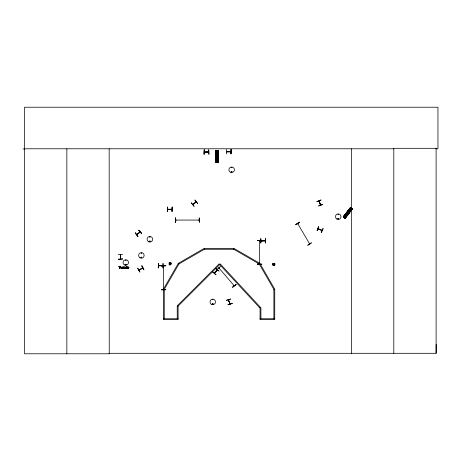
<?xml version="1.0" encoding="UTF-8"?>
<svg xmlns="http://www.w3.org/2000/svg" width="461" height="461" viewBox="0 0 461 461"><rect width="100%" height="100%" fill="white"/><g stroke="black" fill="none" stroke-linecap="round" stroke-linejoin="round"><path stroke-width="0.69" d="M435.795 148.782L437.95 148.782L437.95 107.217L24.537 107.217L24.537 353.783L109.234 353.783L109.176 353.299L436.112 353.299L436.175 344.384M136.686 234.557L140.075 231.837M318.914 201.123L320.735 205.041M120.523 254.581L120.615 259.019L120.367 254.587M120.396 258.996L120.39 258.506L120.546 258.99M163.528 289.606L163.522 289.116L163.678 289.606M259.71 240.901L259.71 240.596M259.687 264.003L259.681 263.698M126.009 260.286L125.542 260.16L125.986 260.281M126.066 264.649C125.536 263.571 125.409 265.398 126.003 264.7M126.158 264.672C125.525 263.024 125.104 265.997 126.199 264.568M141.095 257.463C141.982 256.656 141.377 258.246 141.164 257.595M149.658 236.919C150.148 237.864 150.125 236.107 149.681 237.04M149.468 241.328C150.724 239.939 149.894 242.935 149.548 241.132M150.148 241.397C149.733 240.25 149.416 242.33 150.194 241.328M212.533 299.615L212.982 299.494L212.584 299.725M212.486 303.885C213.132 304.894 212.965 303.2 212.59 303.776M231.877 167.55L231.474 167.32L231.802 167.643M231.946 171.838C231.059 172.645 231.658 171.054 231.877 171.705M337.936 218.71C338.921 217.776 338.063 219.845 338.051 218.526M338.472 214.428L338.005 214.302L338.426 214.474M338.651 218.825C337.948 217.16 337.613 220.139 338.633 218.71M219.269 268.054L218.86 267.881M233.917 285.52L234.338 285.67L234.032 285.359M169.959 264.522L170.87 263.882L170.236 262.977L169.325 263.611L169.959 264.522L170.074 263.871M170.121 263.623L170.236 262.977M273.615 265.202L273.73 264.556L273.016 264.7L273.615 265.202L274.353 264.937L274.255 263.83L273.148 263.928L273.016 264.7M273.73 264.556L273.886 263.657M142.737 267.818L138.974 270.088L142.801 267.991M120.344 254.679L120.586 258.944L120.569 254.633M163.499 289.208L163.528 289.56L163.528 266.014M163.701 289.514L163.724 289.208M259.687 240.907L259.687 240.521M259.485 263.698L259.508 264.049L259.508 240.509M214.451 273.258C222.254 264.885 212.913 273.569 214.757 272.97M297.691 223.625L297.846 223.89M297.685 223.522L309.613 243.875M309.256 243.621L309.585 243.783M234.211 285.791L234.102 285.365M344.379 217.655L344.655 217.166M141.763 257.676C141.515 255.89 140.421 258.679 141.775 257.566M231.278 171.625C231.797 173.244 232.2 170.881 231.451 171.492M213.155 304.064C211.622 305.078 213.195 302.416 213.051 304.243M216.964 162.22L217.269 161.713M317.082 230.661L318.672 226.547L317.139 230.684M321.236 232.465L322.994 228.425M321.386 232.528L323.161 228.5M273.246 265.029L273.771 264.309M261.41 240.734C259.318 241.408 271.932 240.481 260.897 240.959M167.602 209.202L172.011 209.202M208.683 151.986L208.286 152.188M226.535 151.617L226.933 151.819M216.918 270.134L217.114 269.835M230.108 303.868L228.425 299.886L229.924 304.006M350.418 207.479L343.145 216.941L345.168 218.468L351.979 209.542M343.255 217.022L350.498 207.536L343.272 217.039M343.405 217.137L350.654 207.657M343.485 217.2L350.717 207.704M343.52 217.223L350.758 207.738M343.612 217.298L350.838 207.796M350.521 208.441L343.71 217.367L350.556 208.47M343.889 217.494L344.425 217.903M344.989 217.448L351.789 208.51L345.024 217.477M344.707 218.116L351.927 208.614M352.025 208.689L344.788 218.174L352.066 208.724M344.897 218.26L352.129 208.775M345.012 218.353L352.25 208.862M345.03 218.364L352.285 208.891M141.562 253.285L141.273 252.91L141.498 253.308M175.618 220.064L176.108 220.058M175.664 220.064L199.21 220.064M260.92 240.74L261.364 240.734M260.966 240.74L265.282 240.711L264.931 240.89M140.15 232.062L136.802 234.678M193.067 204.217L192.877 204.621M208.591 152.188L204.367 152.188M167.648 209.398L171.965 209.357M226.582 151.617L230.88 151.606M230.88 151.79L226.628 151.819M169.596 264.349L170.017 263.842M170.178 263.652L170.599 263.15M274.255 263.83L273.834 264.337L274.485 264.165M212.567 271.95L215.932 274.796M215.587 268.417L219.084 271.103L215.627 268.365M214.486 273.287L217.367 269.916M192.727 204.43L196.098 201.814L195.792 201.999M217.235 269.253L220.577 266.389M232.644 287.232L235.951 284.322M236.078 284.466L232.603 287.186L236.09 284.483M163.499 266.481L163.678 266.014M136.761 234.753L140.236 231.998M141.706 233.479L138.778 230.183L141.694 233.496M191.361 202.857L194.098 206.309M194.813 200.12L197.602 203.531M196.242 201.901L192.865 204.603M192.796 204.69L196.271 201.935M295.818 224.542L299.621 222.317M307.758 245.217L311.446 242.797L307.769 245.235M137.637 268.193L139.781 272.048M138.986 270.169L142.847 267.991M316.863 201.601L320.948 199.947M316.932 201.768L321.012 200.103M318.649 205.963L322.798 204.459L318.626 205.906M169.36 264.015L169.982 263.79M170.218 263.704L170.835 263.479M230.592 299.033L226.38 300.336L230.604 299.062M227.982 304.738L232.131 303.257M232.188 303.413L227.97 304.709L232.194 303.43M218.975 267.783L219.102 268.198M176.062 220.254L175.664 220.214M264.868 240.682L265.329 240.711M218.249 150.424L215.702 150.465L215.834 162.393L218.381 162.358L218.197 150.424M215.886 151.675L218.093 151.646M215.898 152.482L218.099 152.458M215.909 153.692L218.111 153.669M215.921 154.769L218.122 154.746M215.932 155.979L218.134 155.956M215.99 161.171L218.191 161.148M215.627 161.529L218.566 161.494M215.627 161.615L218.566 161.586M199.192 217.938L199.469 222.34L199.227 217.938M199.164 220.214L198.731 220.243L199.117 220.041M260.938 243.016L260.845 238.614M261.79 240.267L257.382 240.521L261.79 240.25M122.649 254.541L118.241 254.599M261.79 264.309L257.382 264.113L261.79 264.326M257.382 264.17L261.79 264.141M165.804 265.755L161.402 266.032L165.804 265.778M161.402 289.681L165.804 289.652M161.402 289.865L165.81 289.813M23.05 148.955L24.537 148.949M24.537 148.782L393.798 148.782M226.535 149.491L226.501 153.899M208.683 149.86L208.908 154.268M226.518 151.819L230.949 151.819M204.263 152.188L208.695 152.188M204.263 152.303L208.695 152.303C208.395 150.92 203.589 152.389 204.672 151.94M208.931 154.268L208.747 149.86M167.602 207.075L167.545 211.484M162.894 267.927L162.958 263.525M158.538 265.651L162.802 265.628M162.906 265.801L158.584 265.847M163.407 318.77L178.096 318.77M260.056 318.77L274.739 318.77M125.772 264.966L125.392 264.672M230.54 151.819L230.938 151.617M297.887 223.902L297.708 223.614M272.981 264.297L273.627 264.407M273.874 264.453L274.52 264.568M169.325 263.611L169.976 263.727M170.218 263.773L170.87 263.882M321.928 230.494L317.975 228.731M320.568 205.093L318.897 201.008L320.551 205.116M229.953 303.937L228.454 299.829M318.09 228.61L322.089 230.35M317.957 228.771L322.02 230.54M234.171 285.791L233.917 285.48M350.377 207.444L352.406 208.983M349.778 208.51L351.53 209.847M349.288 209.156L351.04 210.493M348.551 210.118L350.302 211.455M347.899 210.971L349.651 212.308M347.162 211.933L348.914 213.27M344.015 216.065L345.767 217.402M343.508 216.123L345.848 217.903M343.457 216.192L345.79 217.978M273.148 263.928L273.655 264.349M273.846 264.51L274.353 264.937M169.498 263.243L170 263.669M170.195 263.83L170.697 264.251M212.688 271.811L216.036 274.675M309.429 243.517L309.59 243.834M218.889 267.916L234.182 285.757M194.991 199.982L197.729 203.434M191.338 202.875L194.052 206.349M138.83 230.143L141.527 233.629M135.304 232.938L138.041 236.389M319.145 201.031L320.718 204.995M141.769 265.922L143.89 269.783M137.799 268.106L139.919 271.967M273.482 263.698L273.707 264.314M273.794 264.551L274.018 265.167M169.832 263.012L170.057 263.629M170.144 263.865L170.368 264.481M218.099 150.43L218.209 162.358L218.053 150.43M217.903 150.43L218.036 162.364M217.823 150.43L217.938 162.364M217.776 151.133L217.897 162.364M217.627 150.43L217.776 162.364M217.54 151.133L217.65 161.661M217.494 151.139L217.598 161.667M217.442 162.37L216.768 162.376M216.474 151.156L216.601 161.684M216.434 151.156L216.543 161.684M216.301 150.459L216.457 162.387M216.313 162.393L216.192 151.162L216.272 162.393M216.002 151.162L216.169 162.393M216.025 162.393L215.875 150.465L215.984 162.393M260.684 238.614L260.713 243.016M175.543 217.938L175.572 222.346M163.678 266.06L163.684 266.458M436.112 353.299L436.112 148.304L393.798 148.304L393.798 353.299M351.478 148.782L351.478 353.783M273.886 318.77L273.886 289.399L259.197 263.957L233.762 249.274L204.39 249.274L178.949 263.957L164.266 289.399L164.266 318.77M260.909 318.77L260.909 307.671L260.056 307.671L260.056 319.623L274.739 319.623L274.739 289.399L273.886 289.399L274.623 288.966L259.941 263.531L259.197 263.957L259.624 263.219L234.188 248.531L233.762 249.274L233.762 248.416L204.39 248.416L204.39 249.274L203.958 248.531L178.522 263.219L178.949 263.957L178.211 263.531L163.522 288.966L164.266 289.399L163.407 289.399L163.407 319.623L178.096 319.623L178.096 306.104L177.237 306.104L177.237 318.77M230.973 149.491L230.973 153.899M204.217 149.86L204.217 154.268M172.074 207.075L172.074 211.484M167.383 207.075L167.383 211.484M163.119 263.525L163.119 267.927M158.428 263.525L158.428 267.927M109.171 148.782L109.234 353.783M66.857 148.782L66.857 353.783M128.884 267.76L128.671 268.44A0.692 0.692 0 0 1 128.273 268.665L127.438 268.296L127.536 267.08A0.697 0.697 0 0 1 127.939 266.85L128.273 266.85A0.686 0.686 0 0 1 128.671 267.08L128.884 267.76M123.882 267.564L124.228 268.538L125.346 268.527L124.182 267.933L125.38 267.789L125.087 266.942L124.355 266.902L123.882 267.564M125.571 267.559L125.83 268.55L127.023 268.63L127.023 266.199L126.729 266.954A0.795 0.795 0 0 0 126.147 266.856A0.686 0.686 0 0 0 125.778 267.08L125.571 267.559M127.657 267.466C127.87 270.169 129.316 266.06 127.657 267.466M125.893 267.484C126.101 270.077 127.363 266.037 125.893 267.484M216.555 155.242C217.171 157.103 217.99 153.905 216.555 155.242M124.211 267.368C125.323 268.44 125.121 266.366 124.211 267.368M347.951 211.933C348.309 213.864 349.565 210.81 347.951 211.933M123.427 266.884L122.995 267.541L122.217 266.884L122.816 267.766L122.211 268.63L122.978 267.974L123.761 268.63L123.162 267.743L123.761 266.884L123.427 266.884M169.158 262.735C167.896 268.411 174.932 261.911 169.158 262.735M219.073 263.957L177.537 305.499L178.142 306.104L220.306 263.98L260.217 307.089L259.589 307.671L219.073 263.957M272.808 263.415C271.552 269.091 278.582 262.591 272.808 263.415M135.327 232.92L137.874 236.522L135.321 232.926M121.687 268.44L120.701 268.435L120.609 266.884L121.231 268.4L121.687 268.187L121.981 266.884L121.981 268.63L121.687 268.44M299.529 222.156L295.847 224.599L299.529 222.156M141.93 265.836L143.861 269.8L141.907 265.847M175.606 217.938L175.411 222.346L175.606 217.938M265.559 238.579L265.375 242.987L265.559 238.579M122.672 258.978L118.27 259.249L122.672 258.978M231.186 149.491L230.938 153.899L231.163 149.491M204.275 149.86L204.056 154.268L204.246 149.86M172.258 207.075L172.022 211.484L172.235 207.075M158.492 263.525L158.244 267.927L158.457 263.525M120.413 266.302L118.54 266.302L119.318 266.579L119.318 268.63L119.63 268.63L119.63 266.579L120.413 266.302M148.5 241.685A2.789 2.789 0 0 0 152.677 239.271A2.789 2.789 0 0 0 148.5 236.856A2.789 2.789 0 0 0 148.5 241.685M336.858 219.038A2.754 2.754 0 0 0 340.99 216.653A2.754 2.754 0 0 0 336.858 214.267A2.754 2.754 0 0 0 336.858 219.038M211.397 304.283A2.749 2.749 0 0 0 215.523 301.903A2.749 2.749 0 0 0 211.397 299.523A2.749 2.749 0 0 0 211.397 304.283M230.27 172.16A2.754 2.754 0 0 0 234.401 169.775A2.754 2.754 0 0 0 230.27 167.395A2.754 2.754 0 0 0 230.27 172.16M140.017 257.785A2.749 2.749 0 0 0 144.137 255.406A2.749 2.749 0 0 0 140.017 253.026A2.749 2.749 0 0 0 140.017 257.785M124.407 264.879A2.737 2.737 0 0 0 128.51 262.511A2.737 2.737 0 0 0 124.407 260.142A2.737 2.737 0 0 0 124.407 264.879"/></g></svg>
